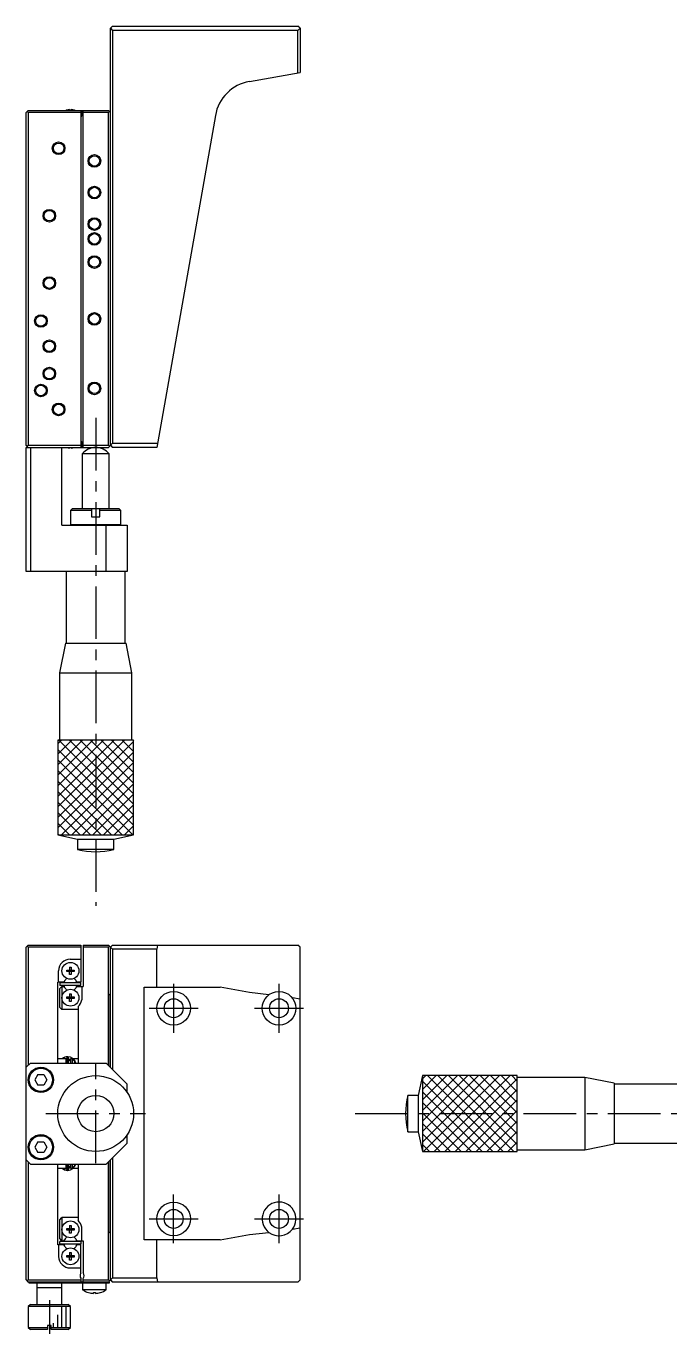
# Model space of a CAD drawing. Extents: x -349 to 396, y -44 to 552.
# Drawn here: x 15.3 to 168.1, y 241.6 to 552 of the extents above; entities that cross this region are included whole.
import ezdxf

# ---------------------------------------------------------------- set-up
doc = ezdxf.new("R2010")
doc.units = 0
doc.header["$LTSCALE"] = 10
doc.linetypes.add('CENTER', pattern=[2, 1.25, -0.25, 0.25, -0.25])
doc.layers.get('0').update_dxf_attribs({"linetype": 'CONTINUOUS'})
doc.layers.add('CENTER', color=1, linetype='CENTER')

msp = doc.modelspace()

# ---------------------------------------------------------------- linework, layer by layer
at = {"color": 7, "linetype": 'CONTINUOUS'}
for p, q in [((35.841279, 552.020504), (35.341279, 551.520504)), ((35.341279, 551.520504), (35.841279, 551.020504)), ((35.341279, 452.520504), (35.341279, 551.520504)), ((35.841279, 552.020504), (79.841279, 552.020504)), ((35.841279, 551.020504), (35.841279, 453.020504)), ((79.841279, 551.020504), (35.841279, 551.020504)), ((80.341279, 551.520504), (79.841279, 552.020504)), ((79.841279, 551.020504), (80.341279, 551.520504)), ((79.841279, 540.93234), (79.841279, 551.020504)), ((80.341279, 551.520504), (80.341279, 541.020504)), ((68.34263, 538.904818), (80.341279, 541.020504)), ((15.841279, 532.020504), (15.341279, 531.520504)), ((15.341279, 452.520504), (15.341279, 531.520504)), ((15.841279, 531.520504), (15.591279, 531.770504)), ((15.841279, 532.020504), (34.841279, 532.020504)), ((28.341279, 531.520504), (15.841279, 531.520504)), ((15.841279, 531.520504), (15.841279, 452.520504)), ((24.954917, 532.090025), (24.952663, 532.094648)), ((25.661279, 532.090025), (25.661279, 532.210362)), ((26.021279, 532.090025), (25.661279, 532.090025)), ((26.021279, 532.210362), (26.021279, 532.090025)), ((26.729895, 532.094648), (26.72764, 532.090025)), ((28.341279, 532.020504), (28.341279, 452.020504)), ((28.541279, 532.020504), (28.541279, 530.620504)), ((28.841279, 452.020504), (28.841279, 532.020504)), ((34.841279, 531.520504), (28.841279, 531.520504)), ((34.841279, 532.020504), (35.341279, 531.520504)), ((34.841279, 531.520504), (35.091279, 531.770504)), ((34.841279, 452.520504), (34.841279, 531.520504)), ((28.341279, 530.620504), (28.541279, 530.620504)), ((60.231036, 530.793222), (46.341279, 452.020504)), ((28.341279, 453.420504), (28.541279, 453.420504)), ((28.541279, 452.020504), (28.541279, 453.420504)), ((15.841279, 452.020504), (15.341279, 452.520504)), ((15.341279, 422.520504), (15.341279, 452.020504)), ((15.341279, 452.020504), (34.841279, 452.020504)), ((15.591279, 452.270504), (15.841279, 452.520504)), ((15.841279, 452.520504), (28.341279, 452.520504)), ((16.341279, 452.020504), (16.341279, 422.520504)), ((23.841279, 433.520504), (23.841279, 452.020504)), ((24.952663, 451.946359), (24.954917, 451.950982)), ((25.661279, 451.950982), (26.021279, 451.950982)), ((25.661279, 451.830645), (25.661279, 451.950982)), ((26.021279, 451.950982), (26.021279, 451.830645)), ((26.72764, 451.950982), (26.729895, 451.946359)), ((35.016279, 450.453324), (28.666279, 450.453324)), ((28.666279, 450.453324), (28.666279, 437.520504)), ((28.841279, 452.520504), (34.841279, 452.520504)), ((35.841279, 453.020504), (34.841279, 452.020504)), ((35.091279, 452.270504), (34.841279, 452.520504)), ((35.016279, 437.520504), (35.016279, 450.453324)), ((35.341279, 452.520504), (35.841279, 452.020504)), ((35.841279, 453.020504), (46.517606, 453.020504)), ((46.341279, 452.020504), (35.841279, 452.020504)), ((26.341279, 437.520504), (25.841279, 437.020504)), ((30.841279, 437.020504), (25.841279, 437.020504)), ((25.841279, 437.020504), (25.841279, 433.720504)), ((26.341279, 437.520504), (37.341279, 437.520504)), ((30.841279, 437.520504), (30.841279, 435.520504)), ((30.841279, 435.520504), (32.841279, 435.520504)), ((32.841279, 435.520504), (32.841279, 437.520504)), ((37.841279, 437.020504), (32.841279, 437.020504)), ((37.841279, 437.020504), (37.341279, 437.520504)), ((37.841279, 433.720504), (37.841279, 437.020504)), ((23.841279, 433.520504), (39.341279, 433.520504)), ((25.841279, 433.720504), (26.041279, 433.520504)), ((25.841279, 433.720504), (37.841279, 433.720504)), ((34.341279, 422.520504), (34.341279, 433.520504)), ((37.641279, 433.520504), (37.841279, 433.720504)), ((39.341279, 433.520504), (39.341279, 422.520504)), ((39.341279, 422.520504), (15.341279, 422.520504)), ((24.841279, 422.520504), (24.841279, 405.520504)), ((38.841279, 405.520504), (38.841279, 422.520504)), ((24.641279, 405.520504), (23.241279, 398.520504)), ((24.641279, 405.520504), (39.041279, 405.520504)), ((40.441279, 398.520504), (39.041279, 405.520504)), ((23.241279, 398.520504), (40.441279, 398.520504)), ((23.241279, 398.520504), (23.241279, 382.520504)), ((40.441279, 382.520504), (40.441279, 398.520504)), ((40.841279, 382.520504), (22.841279, 382.520504)), ((22.841279, 382.520504), (22.841279, 360.020504)), ((22.841279, 382.520504), (22.841279, 360.020504)), ((40.841279, 382.520504), (22.841279, 382.520504)), ((40.841279, 360.020504), (40.841279, 382.520504)), ((40.841279, 360.020504), (40.841279, 382.520504)), ((22.841279, 360.020504), (40.841279, 360.020504)), ((22.841279, 360.020504), (27.541279, 359.020504)), ((22.841279, 360.020504), (40.841279, 360.020504)), ((27.541279, 359.020504), (36.141279, 359.020504)), ((27.541279, 359.020504), (27.541279, 356.520504)), ((36.141279, 359.020504), (40.841279, 360.020504)), ((36.141279, 356.520504), (36.141279, 359.020504)), ((36.141279, 356.520504), (27.541279, 356.520504)), ((15.341279, 333.351911), (15.841279, 333.851911)), ((15.341279, 254.351911), (15.341279, 333.351911)), ((15.841279, 333.351911), (15.591279, 333.601911)), ((15.841279, 333.851911), (28.341279, 333.851911)), ((28.341279, 333.351911), (15.841279, 333.351911)), ((15.841279, 333.351911), (15.841279, 305.351911)), ((28.341279, 333.851911), (28.341279, 325.051911)), ((28.841279, 333.851911), (34.841279, 333.851911)), ((28.841279, 333.851911), (28.841279, 324.051911)), ((34.841279, 333.351911), (28.841279, 333.351911)), ((34.841279, 333.851911), (35.841279, 332.851911)), ((35.091279, 333.601911), (34.841279, 333.351911)), ((34.841279, 305.351911), (34.841279, 333.351911)), ((35.841279, 333.851911), (35.341279, 333.351911)), ((35.341279, 304.851911), (35.341279, 333.351911)), ((35.841279, 333.851911), (79.841279, 333.851911)), ((46.341279, 332.851911), (35.841279, 332.851911)), ((35.841279, 332.851911), (35.841279, 304.351911)), ((46.517606, 333.851911), (46.341279, 332.851911)), ((46.341279, 323.851911), (46.341279, 332.851911)), ((80.341279, 333.351911), (79.841279, 333.851911)), ((80.341279, 254.351911), (80.341279, 333.351911)), ((25.791279, 330.501911), (28.341279, 330.501911)), ((23.041279, 325.051911), (23.041279, 327.751911)), ((24.954917, 327.571911), (24.954917, 327.931911)), ((24.954917, 327.931911), (25.661279, 327.931911)), ((25.661279, 327.571911), (24.954917, 327.571911)), ((25.661279, 328.638273), (26.021279, 328.638273)), ((25.661279, 328.638273), (25.661279, 327.931911)), ((25.671651, 327.921539), (25.661279, 327.931911)), ((25.671651, 327.582284), (25.661279, 327.571911)), ((25.661279, 326.86555), (25.661279, 327.571911)), ((26.021279, 326.86555), (25.661279, 326.86555)), ((25.671651, 327.921539), (26.010907, 327.921539)), ((25.671651, 327.582284), (25.671651, 327.921539)), ((26.010907, 327.582284), (25.671651, 327.582284)), ((26.010907, 327.921539), (26.021279, 327.931911)), ((26.010907, 327.921539), (26.010907, 327.582284)), ((26.010907, 327.582284), (26.021279, 327.571911)), ((26.021279, 328.638273), (26.021279, 327.931911)), ((26.021279, 327.931911), (26.72764, 327.931911)), ((26.021279, 327.571911), (26.021279, 326.86555)), ((26.72764, 327.571911), (26.021279, 327.571911)), ((26.72764, 327.931911), (26.72764, 327.571911)), ((22.841279, 305.851911), (22.841279, 325.051911)), ((24.296867, 325.051911), (22.841279, 325.051911)), ((23.341279, 324.851911), (23.341279, 324.251911)), ((28.341279, 324.851911), (23.341279, 324.851911)), ((28.341279, 324.251911), (23.341279, 324.251911)), ((23.341279, 323.551911), (23.841279, 324.051911)), ((23.341279, 319.051911), (23.341279, 323.551911)), ((23.841279, 324.051911), (24.296867, 324.051911)), ((23.841279, 324.051911), (23.841279, 318.551911)), ((24.466464, 325.345661), (24.296867, 325.051911)), ((24.296867, 324.051911), (24.466464, 323.758161)), ((27.385691, 325.051911), (27.216094, 325.345661)), ((27.216094, 323.758161), (27.385691, 324.051911)), ((28.341279, 325.051911), (27.385691, 325.051911)), ((27.385691, 324.051911), (28.841279, 324.051911)), ((28.341279, 324.251911), (28.341279, 324.851911)), ((28.541279, 324.051911), (28.541279, 320.829896)), ((43.341279, 263.851911), (43.341279, 323.851911)), ((43.341279, 323.851911), (61.398037, 323.851911)), ((24.954917, 321.171911), (24.954917, 321.531911)), ((24.954917, 321.531911), (25.661279, 321.531911)), ((25.661279, 321.171911), (24.954917, 321.171911)), ((25.661279, 322.238273), (26.021279, 322.238273)), ((25.661279, 322.238273), (25.661279, 321.531911)), ((25.671651, 321.521539), (25.661279, 321.531911)), ((25.671651, 321.182284), (25.661279, 321.171911)), ((25.661279, 320.46555), (25.661279, 321.171911)), ((26.021279, 320.46555), (25.661279, 320.46555)), ((25.671651, 321.521539), (26.010907, 321.521539)), ((25.671651, 321.182284), (25.671651, 321.521539)), ((26.010907, 321.182284), (25.671651, 321.182284)), ((26.010907, 321.521539), (26.021279, 321.531911)), ((26.010907, 321.521539), (26.010907, 321.182284)), ((26.010907, 321.182284), (26.021279, 321.171911)), ((26.021279, 322.238273), (26.021279, 321.531911)), ((26.021279, 321.531911), (26.72764, 321.531911)), ((26.021279, 321.171911), (26.021279, 320.46555)), ((26.72764, 321.171911), (26.021279, 321.171911)), ((26.72764, 321.531911), (26.72764, 321.171911)), ((34.991279, 322.001911), (35.341279, 322.351911)), ((34.991279, 305.201911), (34.991279, 322.001911)), ((72.964111, 322.068909), (68.34263, 322.577934)), ((80.341279, 320.99334), (78.507303, 321.296556)), ((23.841279, 318.551911), (23.341279, 319.051911)), ((27.641279, 318.551911), (23.841279, 318.551911)), ((27.641279, 319.272849), (27.641279, 305.851911)), ((16.341279, 305.851911), (15.341279, 304.851911)), ((16.341279, 305.851911), (34.341279, 305.851911)), ((24.841279, 306.851911), (22.841279, 306.851911)), ((24.424292, 307.176631), (24.394036, 307.163674)), ((24.482622, 307.199765), (24.424035, 307.177648)), ((24.424035, 307.177648), (24.425467, 307.177944)), ((24.427615, 307.177586), (24.425467, 307.177944)), ((24.425467, 307.177944), (24.425785, 307.177168)), ((24.841265, 306.842374), (24.970755, 306.867159)), ((24.841279, 305.851911), (24.841279, 306.851911)), ((24.970773, 306.351911), (24.841279, 306.351911)), ((24.84132, 306.742689), (24.970773, 306.507989)), ((24.970773, 307.10754), (24.970773, 305.851911)), ((25.420773, 305.851911), (25.420773, 307.10754)), ((25.841279, 306.351911), (25.420773, 306.351911)), ((25.641279, 306.817809), (25.641279, 306.351911)), ((25.841279, 306.851911), (25.841279, 305.851911)), ((26.341279, 306.851911), (25.841279, 306.851911)), ((26.341279, 305.851911), (26.341279, 306.851911)), ((26.341279, 306.797595), (26.841279, 306.268427)), ((27.641279, 306.851911), (26.493819, 306.851911)), ((26.841279, 306.268427), (26.841279, 305.851911)), ((39.341279, 300.851911), (34.341279, 305.851911)), ((18.119591, 303.101911), (17.397903, 301.851911)), ((17.397903, 301.851911), (18.119591, 300.601911)), ((18.119591, 303.101911), (19.562967, 303.101911)), ((19.562967, 303.101911), (20.284655, 301.851911)), ((20.284655, 301.851911), (19.562967, 300.601911)), ((109.391522, 302.851911), (108.391522, 298.151911)), ((109.391522, 302.851911), (109.391522, 284.851911)), ((131.891522, 302.851911), (109.391522, 302.851911)), ((131.891522, 302.851911), (109.391522, 302.851911)), ((109.391522, 302.851911), (109.391522, 284.851911)), ((131.891522, 284.851911), (131.891522, 302.851911)), ((131.891522, 284.851911), (131.891522, 302.851911)), ((147.891522, 302.451911), (131.891522, 302.451911)), ((154.891522, 301.051911), (147.891522, 302.451911)), ((147.891522, 302.451911), (147.891522, 285.251911)), ((19.562967, 300.601911), (18.119591, 300.601911)), ((39.341279, 298.826849), (39.341279, 300.851911)), ((108.391522, 298.151911), (105.891522, 298.151911)), ((105.891522, 289.551911), (105.891522, 298.151911)), ((108.391522, 298.151911), (108.391522, 289.551911)), ((154.891522, 301.051911), (154.891522, 286.651911)), ((182.891522, 300.851911), (154.891522, 300.851911)), ((39.341279, 286.851911), (39.341279, 288.876974)), ((105.891522, 289.551911), (108.391522, 289.551911)), ((108.391522, 289.551911), (109.391522, 284.851911)), ((18.119591, 287.101911), (17.397903, 285.851911)), ((17.397903, 285.851911), (18.119591, 284.601911)), ((18.119591, 287.101911), (19.562967, 287.101911)), ((19.562967, 287.101911), (20.284655, 285.851911)), ((20.284655, 285.851911), (19.562967, 284.601911)), ((34.341279, 281.851911), (39.341279, 286.851911)), ((147.891522, 285.251911), (154.891522, 286.651911)), ((154.891522, 286.851911), (182.891522, 286.851911)), ((15.341279, 282.851911), (16.341279, 281.851911)), ((19.562967, 284.601911), (18.119591, 284.601911)), ((35.341279, 254.351911), (35.341279, 282.851911)), ((35.841279, 283.351911), (35.841279, 254.851911)), ((109.391522, 284.851911), (131.891522, 284.851911)), ((109.391522, 284.851911), (131.891522, 284.851911)), ((131.891522, 285.251911), (147.891522, 285.251911)), ((15.841279, 282.351911), (15.841279, 254.351911)), ((16.341279, 281.851911), (34.341279, 281.851911)), ((22.841279, 262.651911), (22.841279, 281.851911)), ((22.841279, 280.851911), (24.841279, 280.851911)), ((23.886925, 280.851742), (24.415279, 280.526044)), ((24.37295, 280.544325), (24.40443, 280.530623)), ((24.403731, 280.535473), (24.51451, 280.851938)), ((24.406141, 280.529893), (24.403731, 280.535473)), ((24.413094, 280.531133), (24.406141, 280.529893)), ((24.410881, 280.535037), (24.410901, 280.540637)), ((24.41141, 280.530633), (24.410881, 280.535037)), ((24.410901, 280.540637), (24.411469, 280.547397)), ((24.412484, 280.527451), (24.41141, 280.530633)), ((24.411469, 280.547397), (24.412582, 280.555278)), ((24.414097, 280.525509), (24.412484, 280.527451)), ((24.412582, 280.555278), (24.414233, 280.564232)), ((24.416238, 280.524821), (24.414097, 280.525509)), ((24.414233, 280.564232), (24.416413, 280.574204)), ((24.414807, 280.525117), (24.446394, 280.51278)), ((24.416413, 280.574204), (24.419107, 280.585135)), ((24.419107, 280.585135), (24.422301, 280.596958)), ((24.422301, 280.596958), (24.425973, 280.609601)), ((24.425973, 280.609601), (24.430103, 280.622989)), ((24.430103, 280.622989), (24.434665, 280.637041)), ((24.434665, 280.637041), (24.439632, 280.65167)), ((24.439632, 280.65167), (24.444973, 280.66679)), ((24.444973, 280.66679), (24.450657, 280.682308)), ((24.446394, 280.51278), (24.480326, 280.501394)), ((24.450657, 280.682308), (24.456649, 280.698131)), ((24.456649, 280.698131), (24.462912, 280.714163)), ((24.462912, 280.714163), (24.46941, 280.730307)), ((24.466625, 280.505446), (25.157904, 280.371691)), ((24.46941, 280.730307), (24.476102, 280.746466)), ((24.476102, 280.746466), (24.482948, 280.762541)), ((24.480326, 280.501394), (24.514774, 280.491719)), ((24.482948, 280.762541), (24.489907, 280.778436)), ((24.489907, 280.778436), (24.496936, 280.794054)), ((24.496936, 280.794054), (24.503994, 280.809302)), ((24.503994, 280.809302), (24.511037, 280.824086)), ((24.511037, 280.824086), (24.518024, 280.838318)), ((24.514774, 280.491719), (24.549654, 280.483779)), ((24.518024, 280.838318), (24.52491, 280.851911)), ((24.549654, 280.483779), (24.584878, 280.477591)), ((24.584878, 280.477591), (24.620361, 280.473172)), ((24.620361, 280.473172), (24.656016, 280.47053)), ((24.656016, 280.47053), (24.691756, 280.469673)), ((24.691756, 280.469673), (24.727493, 280.470601)), ((24.727493, 280.470601), (24.76314, 280.473314)), ((24.76314, 280.473314), (24.79861, 280.477803)), ((24.79861, 280.477803), (24.833817, 280.484058)), ((24.833817, 280.484058), (24.868674, 280.492064)), ((24.841279, 280.851911), (24.841279, 281.851911)), ((24.841279, 281.351911), (24.961545, 281.351911)), ((24.961545, 281.194776), (24.841286, 280.966058)), ((24.868674, 280.492064), (24.903096, 280.501801)), ((24.903096, 280.501801), (24.936999, 280.513247)), ((24.936999, 280.513247), (24.9703, 280.526374)), ((24.961545, 281.851911), (24.961545, 280.595224)), ((24.9703, 280.526374), (24.972132, 280.527152)), ((25.411545, 280.595224), (25.411545, 281.851911)), ((25.411545, 281.351911), (25.841279, 281.351911)), ((25.841316, 280.96449), (25.411596, 280.835619)), ((25.641279, 281.351911), (25.641279, 280.887365)), ((25.841279, 281.851911), (25.841279, 280.851911)), ((25.841279, 280.851911), (26.341279, 280.851911)), ((26.341279, 280.851911), (26.341279, 281.851911)), ((26.841279, 281.435396), (26.341279, 280.906228)), ((26.486663, 280.851911), (27.641279, 280.851911)), ((26.841279, 281.851911), (26.841279, 281.435396)), ((27.641279, 281.851911), (27.641279, 268.430974)), ((34.841279, 254.351911), (34.841279, 282.351911)), ((34.991279, 265.701911), (34.991279, 282.501911)), ((23.341279, 268.651911), (23.841279, 269.151911)), ((23.341279, 264.151911), (23.341279, 268.651911)), ((27.641279, 269.151911), (23.841279, 269.151911)), ((23.841279, 269.151911), (23.841279, 263.651911)), ((25.661279, 267.238273), (26.021279, 267.238273)), ((25.661279, 267.238273), (25.661279, 266.531911)), ((26.021279, 267.238273), (26.021279, 266.531911)), ((23.841279, 263.651911), (23.341279, 264.151911)), ((24.296867, 263.651911), (24.466464, 263.945661)), ((24.954917, 266.171911), (24.954917, 266.531911)), ((24.954917, 266.531911), (25.661279, 266.531911)), ((25.661279, 266.171911), (24.954917, 266.171911)), ((25.671651, 266.521539), (25.661279, 266.531911)), ((25.671651, 266.182284), (25.661279, 266.171911)), ((25.661279, 265.46555), (25.661279, 266.171911)), ((26.021279, 265.46555), (25.661279, 265.46555)), ((25.671651, 266.521539), (26.010907, 266.521539)), ((25.671651, 266.182284), (25.671651, 266.521539)), ((26.010907, 266.182284), (25.671651, 266.182284)), ((26.010907, 266.521539), (26.021279, 266.531911)), ((26.010907, 266.521539), (26.010907, 266.182284)), ((26.010907, 266.182284), (26.021279, 266.171911)), ((26.021279, 266.531911), (26.72764, 266.531911)), ((26.021279, 266.171911), (26.021279, 265.46555)), ((26.72764, 266.171911), (26.021279, 266.171911)), ((26.72764, 266.531911), (26.72764, 266.171911)), ((27.216094, 263.945661), (27.385691, 263.651911)), ((28.541279, 263.651911), (28.541279, 266.873927)), ((35.341279, 265.351911), (34.991279, 265.701911)), ((68.34263, 265.125889), (72.964111, 265.634914)), ((78.507303, 266.407267), (80.341279, 266.710483)), ((24.296867, 262.651911), (22.841279, 262.651911)), ((23.041279, 262.651911), (23.041279, 259.951911)), ((23.341279, 262.851911), (23.341279, 263.451911)), ((28.341279, 263.451911), (23.341279, 263.451911)), ((28.341279, 262.851911), (23.341279, 262.851911)), ((23.841279, 263.651911), (24.296867, 263.651911)), ((24.466464, 262.358161), (24.296867, 262.651911)), ((25.661279, 260.838273), (26.021279, 260.838273)), ((25.661279, 260.838273), (25.661279, 260.131911)), ((26.021279, 260.838273), (26.021279, 260.131911)), ((27.385691, 262.651911), (27.216094, 262.358161)), ((27.385691, 263.651911), (28.841279, 263.651911)), ((28.341279, 262.651911), (27.385691, 262.651911)), ((28.341279, 263.451911), (28.341279, 262.851911)), ((28.341279, 255.951911), (28.341279, 262.651911)), ((28.841279, 263.651911), (28.841279, 256.013349)), ((61.398037, 263.851911), (43.341279, 263.851911)), ((46.341279, 254.851911), (46.341279, 263.851911)), ((24.954917, 259.771911), (24.954917, 260.131911)), ((24.954917, 260.131911), (25.661279, 260.131911)), ((25.661279, 259.771911), (24.954917, 259.771911)), ((25.671651, 260.121539), (25.661279, 260.131911)), ((25.671651, 259.782284), (25.661279, 259.771911)), ((25.661279, 259.06555), (25.661279, 259.771911)), ((26.021279, 259.06555), (25.661279, 259.06555)), ((25.671651, 260.121539), (26.010907, 260.121539)), ((25.671651, 259.782284), (25.671651, 260.121539)), ((26.010907, 259.782284), (25.671651, 259.782284)), ((26.010907, 260.121539), (26.021279, 260.131911)), ((26.010907, 260.121539), (26.010907, 259.782284)), ((26.010907, 259.782284), (26.021279, 259.771911)), ((26.021279, 260.131911), (26.72764, 260.131911)), ((26.021279, 259.771911), (26.021279, 259.06555)), ((26.72764, 259.771911), (26.021279, 259.771911)), ((26.72764, 260.131911), (26.72764, 259.771911)), ((25.791279, 257.201911), (28.341279, 257.201911)), ((28.341279, 254.751911), (28.341279, 253.851911)), ((28.841279, 253.851911), (28.841279, 254.690474)), ((35.841279, 254.851911), (34.841279, 253.851911)), ((35.841279, 254.851911), (46.341279, 254.851911)), ((46.341279, 254.851911), (46.517606, 253.851911)), ((15.341279, 254.351911), (15.841279, 253.851911)), ((15.591279, 254.101911), (15.841279, 254.351911)), ((15.841279, 254.351911), (28.341279, 254.351911)), ((35.041279, 253.851911), (15.841279, 253.851911)), ((16.041279, 253.551911), (16.041279, 253.851911)), ((35.041279, 253.551911), (16.041279, 253.551911)), ((17.841279, 253.551911), (17.841279, 248.551911)), ((17.841279, 252.551911), (23.841279, 252.551911)), ((23.841279, 248.551911), (23.841279, 253.551911)), ((28.741279, 253.551911), (28.741279, 252.009448)), ((34.341279, 252.009448), (28.741279, 252.009448)), ((28.841279, 254.351911), (34.841279, 254.351911)), ((34.341279, 252.009448), (34.341279, 253.551911)), ((34.841279, 254.351911), (35.091279, 254.101911)), ((35.041279, 253.851911), (35.041279, 253.551911)), ((35.341279, 254.351911), (35.841279, 253.851911)), ((79.841279, 253.851911), (35.841279, 253.851911)), ((79.841279, 253.851911), (80.341279, 254.351911)), ((16.341279, 248.551911), (15.841279, 248.051911)), ((16.341279, 248.551911), (25.341279, 248.551911)), ((25.841279, 248.051911), (25.341279, 248.551911)), ((30.139131, 251.352538), (30.14214, 251.358707)), ((31.281279, 251.358707), (31.801279, 251.358707)), ((31.281279, 251.16545), (31.281279, 251.358707)), ((31.801279, 251.358707), (31.801279, 251.16545)), ((32.940418, 251.358707), (32.943427, 251.352538)), ((15.841279, 248.051911), (15.841279, 243.051911)), ((25.841279, 248.051911), (15.841279, 248.051911)), ((25.841279, 243.051911), (25.841279, 248.051911)), ((15.841279, 243.051911), (20.441279, 243.051911)), ((15.841279, 243.051911), (16.341279, 242.551911)), ((20.441279, 242.551911), (16.341279, 242.551911)), ((21.241279, 243.551911), (20.441279, 243.551911)), ((20.441279, 243.551911), (20.441279, 242.551911)), ((21.241279, 242.551911), (21.241279, 243.551911)), ((21.241279, 243.051911), (25.841279, 243.051911)), ((25.341279, 242.551911), (21.241279, 242.551911)), ((25.341279, 242.551911), (25.841279, 243.051911))]:
    msp.add_line(p, q, dxfattribs=at)
at = {"color": 3, "linetype": 'CONTINUOUS'}
for p, q in [((22.841279, 381.662054), (23.699728, 382.520504)), ((22.841279, 379.162054), (26.199728, 382.520504)), ((22.841279, 376.662054), (28.699728, 382.520504)), ((22.841279, 374.162054), (31.199728, 382.520504)), ((22.841279, 371.662054), (33.699728, 382.520504)), ((22.841279, 369.162054), (36.199728, 382.520504)), ((22.841279, 366.662054), (38.699728, 382.520504)), ((22.841279, 364.162054), (40.841279, 382.162054)), ((23.117714, 382.520504), (40.841279, 364.796939)), ((25.617714, 382.520504), (40.841279, 367.296939)), ((28.117714, 382.520504), (40.841279, 369.796939)), ((30.617714, 382.520504), (40.841279, 372.296939)), ((33.117714, 382.520504), (40.841279, 374.796939)), ((35.617714, 382.520504), (40.841279, 377.296939)), ((38.117714, 382.520504), (40.841279, 379.796939)), ((40.617714, 382.520504), (40.841279, 382.296939)), ((22.841279, 380.296939), (40.841279, 362.296939)), ((22.841279, 361.662054), (40.841279, 379.662054)), ((22.841279, 377.796939), (40.617714, 360.020504)), ((23.699728, 360.020504), (40.841279, 377.162054)), ((22.841279, 375.296939), (38.117714, 360.020504)), ((22.841279, 372.796939), (35.617714, 360.020504)), ((26.199728, 360.020504), (40.841279, 374.662054)), ((22.841279, 370.296939), (33.117714, 360.020504)), ((28.699728, 360.020504), (40.841279, 372.162054)), ((31.199728, 360.020504), (40.841279, 369.662054)), ((22.841279, 367.796939), (30.617714, 360.020504)), ((33.699728, 360.020504), (40.841279, 367.162054)), ((22.841279, 365.296939), (28.117714, 360.020504)), ((36.199728, 360.020504), (40.841279, 364.662054)), ((22.841279, 362.796939), (25.617714, 360.020504)), ((22.841279, 360.296939), (23.117714, 360.020504)), ((38.699728, 360.020504), (40.841279, 362.162054)), ((109.391522, 302.081132), (110.162301, 302.851911)), ((109.391522, 299.581132), (112.662301, 302.851911)), ((109.391522, 297.081132), (115.162301, 302.851911)), ((109.391522, 294.581132), (117.662301, 302.851911)), ((109.391522, 292.081132), (120.162301, 302.851911)), ((109.391522, 289.581132), (122.662301, 302.851911)), ((109.391522, 287.081132), (125.162301, 302.851911)), ((109.391522, 301.515045), (126.054656, 284.851911)), ((109.662301, 284.851911), (127.662301, 302.851911)), ((110.554656, 302.851911), (128.554656, 284.851911)), ((112.162301, 284.851911), (130.162301, 302.851911)), ((113.054656, 302.851911), (131.054656, 284.851911)), ((114.662301, 284.851911), (131.891522, 302.081132)), ((115.554656, 302.851911), (131.891522, 286.515045)), ((118.054656, 302.851911), (131.891522, 289.015045)), ((120.554656, 302.851911), (131.891522, 291.515045)), ((123.054656, 302.851911), (131.891522, 294.015045)), ((125.554656, 302.851911), (131.891522, 296.515045)), ((128.054656, 302.851911), (131.891522, 299.015045)), ((130.554656, 302.851911), (131.891522, 301.515045)), ((109.391522, 299.015045), (123.554656, 284.851911)), ((117.162301, 284.851911), (131.891522, 299.581132)), ((109.391522, 296.515045), (121.054656, 284.851911)), ((119.662301, 284.851911), (131.891522, 297.081132)), ((109.391522, 294.015045), (118.554656, 284.851911)), ((122.162301, 284.851911), (131.891522, 294.581132)), ((124.662301, 284.851911), (131.891522, 292.081132)), ((109.391522, 291.515045), (116.054656, 284.851911)), ((109.391522, 289.015045), (113.554656, 284.851911)), ((127.162301, 284.851911), (131.891522, 289.581132)), ((109.391522, 286.515045), (111.054656, 284.851911)), ((129.662301, 284.851911), (131.891522, 287.081132)), ((22.841279, 243.051911), (22.841279, 246.051911)), ((23.841279, 243.051911), (23.841279, 248.051911)), ((24.841279, 243.051911), (24.841279, 248.051911)), ((21.841279, 243.051911), (21.841279, 244.051911))]:
    msp.add_line(p, q, dxfattribs=at)
for centre in [(23.041279, 523.020504), (31.541279, 520.020504), (31.541279, 512.520504), (20.841279, 507.020504), (31.541279, 505.020504), (31.541279, 501.520504), (31.541279, 496.020504), (20.841279, 491.020504), (18.841279, 482.020504), (31.541279, 482.520504), (20.841279, 476.020504), (20.841279, 469.520504), (18.841279, 465.520504), (31.541279, 466.020504), (23.041279, 461.020504)]:
    msp.add_circle(centre, 1.5, dxfattribs=at)
at = {"color": 7, "linetype": 'CONTINUOUS'}
for centre, radius in [((23.041279, 523.020504), 1.25), ((31.541279, 520.020504), 1.25), ((31.541279, 512.520504), 1.25), ((20.841279, 507.020504), 1.25), ((31.541279, 505.020504), 1.25), ((31.541279, 501.520504), 1.25), ((31.541279, 496.020504), 1.25), ((20.841279, 491.020504), 1.25), ((18.841279, 482.020504), 1.25), ((31.541279, 482.520504), 1.25), ((20.841279, 476.020504), 1.25), ((20.841279, 469.520504), 1.25), ((18.841279, 465.520504), 1.25), ((31.541279, 466.020504), 1.25), ((23.041279, 461.020504), 1.25), ((25.841279, 327.751911), 2), ((25.841279, 321.351911), 2), ((50.343385, 318.851883), 3.999972), ((50.341279, 318.851911), 2.25), ((75.341279, 318.851911), 4), ((75.341279, 318.851911), 2.25), ((18.841279, 301.851911), 3), ((18.841279, 301.851911), 2.75), ((31.841279, 293.851911), 9), ((31.841279, 293.851911), 4.3), ((18.841279, 285.851911), 3), ((18.841279, 285.851911), 2.75), ((50.341486, 268.851864), 3.999952), ((50.341279, 268.851911), 2.25), ((75.341279, 268.851911), 2.25), ((25.841279, 266.351911), 2), ((25.841279, 259.951911), 2)]:
    msp.add_circle(centre, radius, dxfattribs=at)
for centre, radius, start, end in [((70.079112, 529.056741), 10, 100, 170), ((25.841279, 529.020504), 3.2, 106.122533, 110.364135), ((25.841279, 529.020504), 3.194933, 93.229709, 106.106712), ((25.841279, 529.020504), 3.194933, 73.893288, 86.770291), ((25.841279, 529.020504), 3.2, 69.635865, 73.877467), ((25.841279, 455.020504), 3.2, 249.635865, 253.877467), ((25.841279, 455.020504), 3.194933, 253.893288, 266.770291), ((25.841279, 455.020504), 3.194933, 273.229709, 286.106712), ((25.841279, 455.020504), 3.2, 286.122533, 290.364135), ((31.841279, 448.020347), 4, 37.462651, 142.537349), ((31.841279, 374.760504), 18.74, 256.734971, 283.265029), ((25.791279, 327.751911), 2.75, 90, 180), ((25.841279, 324.55191), 1.5875, 149.999969, 169.106921), ((25.841279, 324.55191), 1.5875, 190.89309, 210), ((25.841279, 324.551911), 1.5875, 135, 150), ((25.841279, 324.551911), 1.5875, 210, 225), ((25.841279, 324.55191), 1.5875, 224.999975, 239.566737), ((25.956279, 324.437102), 1.75, 121.886504, 135.004406), ((25.841279, 324.55191), 1.5875, 120.433182, 134.999975), ((25.956279, 324.666721), 1.75, 224.995594, 238.113496), ((25.841279, 324.55191), 1.5875, 30.000031, 59.566818), ((25.841279, 324.55191), 1.5875, 300.433263, 315.000025), ((25.726279, 324.437102), 1.75, 44.995594, 58.113496), ((25.726279, 324.666721), 1.75, 301.886504, 315.004406), ((25.841279, 324.55191), 1.5875, 315.000026, 349.106984), ((25.841279, 324.55191), 1.5875, 10.89309, 30), ((-8.975984, -79.329615), 409.277224, 79.110527, 80.098954), ((25.841279, 321.351911), 2.75, 310.885193, 349.057501), ((25.197369, 305.327891), 2.00346, 90.863794, 130.459737), ((25.195773, 307.10754), 0.225, 0, 180), ((25.195263, 305.331925), 1.999339, 15.076917, 89.173744), ((124.131522, 293.851911), 18.74, 166.734971, 193.265029), ((25.186545, 280.595224), 0.225, 180, 0), ((25.187103, 282.369346), 1.997921, 270.721223, 344.986116), ((75.34131, 268.85169), 3.99984, 322.32873, 233.535583), ((25.841279, 266.351911), 2.75, 10.942499, 49.114807), ((25.841279, 263.151912), 1.5875, 135.000026, 169.107017), ((25.841279, 263.151912), 1.5875, 120.433263, 135.000025), ((25.956279, 263.037102), 1.75, 121.886504, 135.004406), ((25.841279, 263.151912), 1.5875, 44.999975, 59.566737), ((25.726279, 263.037102), 1.75, 44.995594, 58.113496), ((25.841279, 263.151911), 1.5875, 30, 45), ((25.841279, 263.151912), 1.5875, 10.892983, 30), ((-11.774597, 682.288988), 424.786795, 279.91909, 280.871428), ((75.341279, 268.851911), 4, 233.537826, 322.326487), ((25.841279, 263.151912), 1.5875, 190.892935, 210.000031), ((25.841279, 263.151912), 1.5875, 210.000031, 239.566818), ((25.956279, 263.266721), 1.75, 224.995594, 238.113496), ((25.841279, 263.151912), 1.5875, 300.433182, 314.999975), ((25.726279, 263.266721), 1.75, 301.886504, 315.004406), ((25.841279, 263.151911), 1.5875, 315, 330), ((25.841279, 263.151912), 1.5875, 329.999969, 349.107065), ((25.791279, 259.951911), 2.75, 180, 270), ((29.141279, 255.351911), 1, 143.130102, 216.869898), ((28.091279, 255.351911), 1, 318.590378, 41.409622), ((31.541279, 256.151911), 5, 235.944202, 253.714157), ((31.541279, 256.151911), 5, 286.285843, 304.055798), ((31.541279, 256.151911), 4.993235, 253.727445, 267.015233), ((31.541279, 256.151911), 4.993235, 272.984767, 286.272555)]:
    msp.add_arc(centre, radius, start, end, dxfattribs=at)
at = {"layer": 'CENTER', "color": 1, "linetype": 'CENTER'}
for p, q in [((31.841279, 459.020504), (31.841279, 343.201911)), ((50.343385, 313.051913), (50.343385, 324.651852)), ((75.341286, 313.052003), (75.341286, 324.651925)), ((44.543416, 318.851883), (56.143355, 318.851883)), ((69.541325, 318.851964), (81.141247, 318.851964)), ((31.841279, 282.051911), (31.841279, 305.651911)), ((20.041279, 293.851911), (43.641279, 293.851911)), ((93.391522, 293.851911), (208.391522, 293.851911)), ((50.341486, 263.051913), (50.341486, 274.651815)), ((75.34131, 263.05185), (75.34131, 274.65153)), ((44.541536, 268.851864), (56.141437, 268.851864)), ((69.54147, 268.85169), (81.14115, 268.85169)), ((20.841279, 249.551911), (20.841279, 241.551911))]:
    msp.add_line(p, q, dxfattribs=at)

doc.saveas('drawing.dxf')
